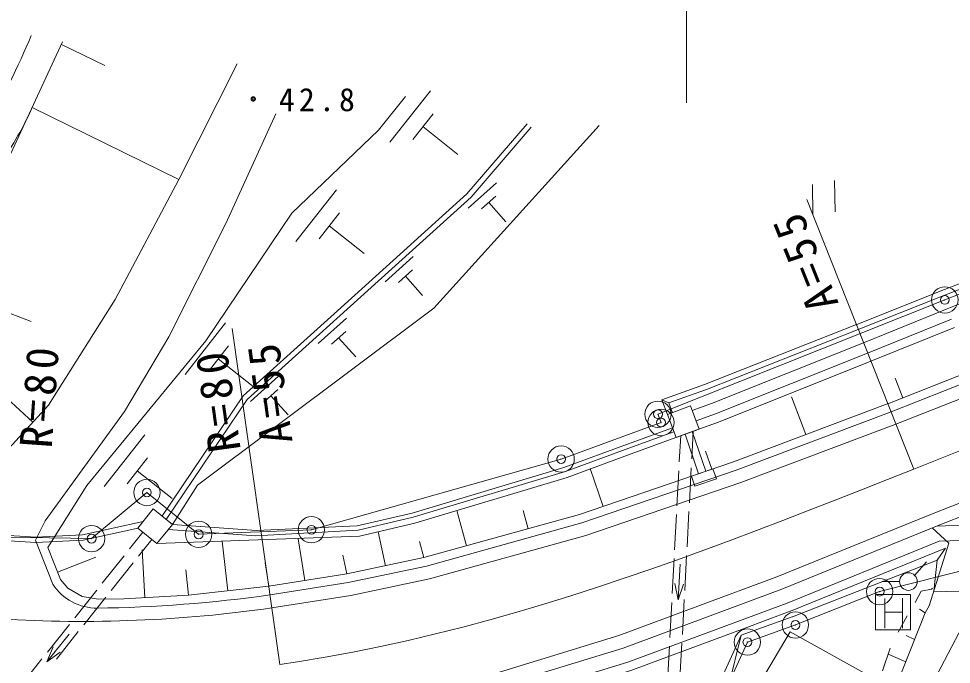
# Model space of a CAD drawing. Units: millimetres, scale not verified. Extents: x 40000 to 680000, y 20000 to 380000.
# Drawn here: x 288197 to 341238, y 281262 to 318002 of the extents above; entities that cross this region are included whole.
import ezdxf

# ---------------------------------------------------------------- set-up
doc = ezdxf.new("R2010")
doc.units = ezdxf.units.MM
doc.header["$LTSCALE"] = 1000
doc.header["$PDMODE"] = 32
doc.header["$PDSIZE"] = 500
doc.linetypes.add('CHAIN', pattern=[18.5, 12, -1.5, 3.5, -1.5])
for name, color, linetype, lineweight in [('M-BGD', 7, 'Continuous', 13), ('M-BMK', 2, 'CHAIN', 13), ('M-BMK-ROW', 30, 'Continuous', 13), ('M-STR-HTXT', 7, 'Continuous', 13), ('M-STR-STRC', 7, 'Continuous', 13)]:
    doc.layers.add(name, color=color, linetype=linetype, lineweight=lineweight)
doc.styles.add('ＭＳ ゴシック', font='')
doc.styles.get('ＭＳ ゴシック').set_extended_font_data('MS Gothic')

msp = doc.modelspace()

# ---------------------------------------------------------------- linework, layer by layer
at = {"layer": 'M-BGD'}
for p, q in [((285031, 304501), (290699, 316682)), ((293105, 315332), (290625, 316523)), ((309299, 310966), (311611, 313904)), ((297314, 308844), (288963, 312952)), ((310612, 311122), (311768, 312591)), ((313692, 308034), (317123, 312025)), ((311190, 311857), (313181, 310279)), ((334629, 307007), (334600, 308784)), ((303965, 305324), (306277, 308262)), ((313765, 307217), (315368, 308656)), ((333362, 306834), (333334, 308560)), ((309892, 304599), (313692, 308034)), ((314526, 307176), (315327, 307896)), ((314926, 307536), (315901, 306443)), ((305278, 305480), (306434, 306949)), ((305856, 306215), (307846, 304637)), ((306325, 301376), (309892, 304599)), ((309031, 303023), (310635, 304462)), ((340610, 302498), (345567, 304439)), ((340719, 302219), (345676, 304159)), ((309792, 302982), (310594, 303702)), ((341001, 301488), (345946, 303477)), ((310193, 303342), (311167, 302249)), ((335834, 300589), (340605, 302496)), ((286030, 301878), (288901, 300770)), ((335945, 300311), (340716, 302217)), ((300965, 296532), (306325, 301376)), ((336236, 299558), (340998, 301487)), ((305232, 299525), (306836, 300964)), ((336475, 298970), (341237, 300898)), ((289008, 295048), (283093, 300477)), ((297657, 297753), (299969, 300691)), ((336662, 298506), (341425, 300435)), ((305993, 299484), (306795, 300203)), ((306394, 299844), (307368, 298751)), ((337625, 296090), (347380, 299962)), ((298970, 297910), (300126, 299379)), ((337810, 295624), (347565, 299496)), ((299548, 298644), (301538, 297067)), ((301379, 296225), (302982, 297664)), ((338479, 296429), (338035, 297546)), ((296344, 289679), (300965, 296532)), ((302140, 296184), (302941, 296903)), ((302540, 296544), (303515, 295451)), ((324782, 296317), (325096, 295474)), ((325169, 296138), (324782, 296317)), ((325169, 296138), (325377, 295579)), ((332957, 294335), (332151, 296479)), ((325096, 295474), (326408, 295963)), ((325096, 295474), (325584, 294162)), ((326408, 295963), (326896, 294651)), ((337807, 295623), (337810, 295624)), ((322820, 293794), (325374, 294727)), ((322906, 293559), (325461, 294492)), ((323026, 293231), (326767, 294597)), ((325584, 294162), (326896, 294651)), ((326477, 292948), (326562, 294521)), ((327276, 292250), (326504, 294504)), ((293052, 291386), (295364, 294324)), ((325767, 292778), (325847, 294260)), ((326860, 292107), (326092, 294350)), ((327613, 292367), (327264, 293386)), ((294365, 291542), (295521, 293011)), ((340392, 289118), (350147, 292990)), ((294943, 292277), (296933, 290699)), ((321434, 290250), (320698, 292398)), ((325633, 290282), (325740, 292279)), ((326343, 290452), (326450, 292449)), ((327683, 292389), (326453, 291968)), ((327877, 291822), (327683, 292389)), ((326648, 291400), (326453, 291968)), ((327877, 291822), (326648, 291400)), ((295855, 290107), (294975, 289018)), ((295855, 290107), (296944, 289227)), ((313670, 288007), (313114, 290010)), ((317171, 288979), (316880, 290024)), ((325499, 287785), (325606, 289782)), ((326209, 287956), (326316, 289953)), ((289146, 288336), (289711, 289421)), ((291830, 288623), (295278, 289393)), ((296944, 289227), (296064, 288138)), ((331589, 285540), (340395, 289120)), ((340389, 289117), (340392, 289118)), ((340395, 289120), (345835, 289331)), ((281554, 288970), (289176, 288500)), ((289176, 288500), (291830, 288623)), ((295265, 288780), (294507, 287828)), ((294975, 289018), (296064, 288138)), ((307587, 288557), (296064, 288138)), ((309050, 286871), (308642, 288803)), ((341095, 288156), (340155, 289022)), ((289146, 288336), (290137, 285820)), ((295774, 288375), (295015, 287424)), ((300090, 285450), (299775, 288273)), ((304475, 286033), (304101, 288411)), ((311246, 287334), (310992, 288248)), ((331897, 284748), (340550, 288265)), ((339977, 284595), (341095, 288156)), ((340550, 288265), (346099, 288481)), ((290571, 286083), (289854, 287902)), ((295375, 285061), (295221, 287780)), ((332086, 284285), (340903, 287869)), ((340427, 287199), (340903, 287869)), ((290403, 286509), (292591, 287368)), ((294195, 287437), (292949, 285873)), ((294704, 287032), (293458, 285468)), ((302423, 285711), (302214, 287043)), ((306853, 286407), (306629, 287473)), ((311246, 287334), (306853, 286407)), ((325364, 285289), (325472, 287286)), ((325819, 286970), (325710, 284941)), ((326075, 285459), (326182, 287456)), ((332200, 283968), (340427, 287199)), ((339151, 286326), (339825, 287094)), ((340427, 287199), (340238, 285429)), ((297857, 285201), (297696, 286644)), ((290991, 285599), (290571, 286083)), ((306853, 286407), (302423, 285711)), ((337297, 285973), (338297, 285973)), ((291810, 285115), (290991, 285599)), ((292638, 285482), (291392, 283918)), ((302423, 285711), (297857, 285201)), ((325710, 284941), (325509, 285854)), ((325710, 284941), (326008, 285827)), ((340118, 285536), (340161, 285598)), ((343268, 285348), (340238, 285429)), ((292721, 284963), (291810, 285115)), ((293146, 285077), (291900, 283513)), ((294179, 284994), (292721, 284963)), ((297857, 285201), (294179, 284994)), ((302490, 285215), (302492, 285215)), ((325940, 282963), (326048, 284960)), ((336921, 285231), (336921, 283231)), ((338921, 285231), (336921, 285231)), ((337461, 283316), (337461, 285016)), ((338453, 285027), (338452, 283322)), ((338921, 283231), (338921, 285231)), ((325230, 282793), (325338, 284790)), ((339750, 284198), (339417, 284396)), ((339977, 284595), (339750, 284198)), ((329287, 282923), (332189, 283964)), ((329461, 283308), (332072, 284280)), ((337461, 284231), (338453, 284231)), ((338220, 283094), (338718, 284019)), ((340245, 280330), (342084, 283827)), ((291080, 283527), (289834, 281962)), ((291074, 282987), (289794, 281410)), ((291589, 283122), (290342, 281557)), ((329287, 282923), (327302, 274844)), ((329287, 282923), (327839, 279729)), ((336921, 283231), (338921, 283231)), ((339148, 282674), (338676, 282906)), ((289794, 281410), (290167, 282267)), ((325096, 280296), (325203, 282293)), ((325806, 280466), (325914, 282464)), ((289794, 281410), (290555, 281951)), ((337323, 280891), (337759, 282175)), ((338644, 281397), (337644, 281838)), ((289523, 281571), (288276, 280007))]:
    msp.add_line(p, q, dxfattribs=at)
for points in [[(300619, 315434), (297314, 308844), (293686, 302017), (289898, 296017), (286166, 291950), (284786, 290907), (281710, 289125)], [(289854, 287902), (292071, 291447), (298846, 299675), (303741, 306941), (308653, 311655), (310199, 313577)], [(289711, 289421), (294222, 295644), (296734, 299900), (299973, 306351), (302828, 312592)], [(296944, 289227), (298362, 291455), (311802, 301522), (321203, 311921)], [(296592, 289511), (301194, 296334), (313932, 307847), (317351, 311829)], [(324782, 296317), (327200, 297188), (335837, 300591)], [(325169, 296138), (327306, 296908), (335947, 300312)], [(326503, 295708), (327599, 296109), (336242, 299560)], [(326724, 295113), (327826, 295516), (336477, 298971)], [(326767, 294597), (328004, 295049), (336662, 298506)], [(311246, 287334), (320085, 289788), (328851, 292791), (337643, 296097)], [(302492, 285215), (306944, 285916), (311385, 286852), (320220, 289305), (329008, 292315), (337807, 295623)], [(307450, 289141), (310572, 289870), (319207, 292469), (322819, 293794)], [(307507, 288897), (310636, 289629), (319286, 292232), (322905, 293559)], [(307587, 288557), (310726, 289290), (319397, 291900), (323026, 293231)], [(307450, 289141), (301716, 288875), (296944, 289227)], [(281268, 288687), (289174, 288200), (291870, 288325), (294975, 289018)], [(307507, 288897), (301680, 288578), (296705, 288931)], [(303621, 277296), (308485, 278194), (313264, 279334), (322571, 282183), (331589, 285540)], [(340118, 285536), (339515, 285425), (339184, 284782)], [(303775, 276460), (308660, 277362), (313487, 278514), (322844, 281378), (331897, 284748)], [(336096, 274119), (336962, 276521), (338048, 279888), (339750, 284198)], [(303866, 275969), (308764, 276873), (313619, 278031), (323004, 280904), (329461, 283308)]]:
    msp.add_lwpolyline(points, dxfattribs=at)
for points in [[(301660, 313435), (301660, 313438), (301660, 313440), (301660, 313442), (301659, 313444), (301659, 313446), (301659, 313449), (301659, 313451), (301658, 313453), (301658, 313455), (301658, 313457), (301657, 313459), (301657, 313462), (301656, 313464), (301656, 313466), (301655, 313468), (301654, 313470), (301654, 313472), (301653, 313474), (301652, 313476), (301652, 313478), (301651, 313480), (301650, 313482), (301649, 313484), (301648, 313486), (301647, 313488), (301646, 313490), (301645, 313492), (301644, 313494), (301643, 313496), (301642, 313498), (301641, 313500), (301640, 313502), (301638, 313503), (301637, 313505), (301636, 313507), (301635, 313509), (301633, 313510), (301632, 313512), (301631, 313514), (301629, 313516), (301628, 313517), (301626, 313519), (301625, 313520), (301623, 313522), (301622, 313523), (301620, 313525), (301618, 313526), (301617, 313528), (301615, 313529), (301613, 313531), (301612, 313532), (301610, 313533), (301608, 313535), (301606, 313536), (301605, 313537), (301603, 313538), (301601, 313540), (301599, 313541), (301597, 313542), (301595, 313543), (301593, 313544), (301591, 313545), (301589, 313546), (301588, 313547), (301586, 313548), (301584, 313549), (301581, 313549), (301579, 313550), (301577, 313551), (301575, 313552), (301573, 313552), (301571, 313553), (301569, 313554), (301567, 313554), (301565, 313555), (301563, 313555), (301561, 313556), (301558, 313556), (301556, 313557), (301554, 313557), (301552, 313557), (301550, 313558), (301548, 313558), (301545, 313558), (301543, 313558), (301541, 313558), (301539, 313558), (301537, 313558), (301535, 313558), (301532, 313558), (301530, 313558), (301528, 313558), (301526, 313558), (301524, 313558), (301521, 313558), (301519, 313558), (301517, 313557), (301515, 313557), (301513, 313557), (301511, 313556), (301508, 313556), (301506, 313555), (301504, 313555), (301502, 313554), (301500, 313554), (301498, 313553), (301496, 313552), (301494, 313552), (301492, 313551), (301490, 313550), (301488, 313549), (301486, 313548), (301484, 313547), (301482, 313547), (301480, 313546), (301478, 313545), (301476, 313544), (301474, 313543), (301472, 313541), (301470, 313540), (301468, 313539), (301466, 313538), (301465, 313537), (301463, 313536), (301461, 313534), (301459, 313533), (301457, 313532), (301456, 313530), (301454, 313529), (301452, 313527), (301451, 313526), (301449, 313524), (301448, 313523), (301446, 313521), (301445, 313520), (301443, 313518), (301442, 313517), (301440, 313515), (301439, 313513), (301437, 313512), (301436, 313510), (301435, 313508), (301433, 313506), (301432, 313505), (301431, 313503), (301430, 313501), (301428, 313499), (301427, 313497), (301426, 313495), (301425, 313493), (301424, 313492), (301423, 313490), (301422, 313488), (301421, 313486), (301420, 313484), (301420, 313482), (301419, 313480), (301418, 313478), (301417, 313476), (301416, 313473), (301416, 313471), (301415, 313469), (301414, 313467), (301414, 313465), (301413, 313463), (301413, 313461), (301412, 313459), (301412, 313457), (301412, 313454), (301411, 313452), (301411, 313450), (301411, 313448), (301410, 313446), (301410, 313444), (301410, 313441), (301410, 313439), (301410, 313437), (301410, 313435), (301410, 313433), (301410, 313430), (301410, 313428), (301410, 313426), (301410, 313424), (301410, 313422), (301411, 313419), (301411, 313417), (301411, 313415), (301412, 313413), (301412, 313411), (301412, 313409), (301413, 313407), (301413, 313404), (301414, 313402), (301414, 313400), (301415, 313398), (301416, 313396), (301416, 313394), (301417, 313392), (301418, 313390), (301419, 313388), (301419, 313386), (301420, 313384), (301421, 313382), (301422, 313380), (301423, 313378), (301424, 313376), (301425, 313374), (301426, 313372), (301427, 313370), (301428, 313368), (301429, 313366), (301431, 313364), (301432, 313363), (301433, 313361), (301434, 313359), (301436, 313357), (301437, 313356), (301438, 313354), (301440, 313352), (301441, 313351), (301443, 313349), (301444, 313347), (301446, 313346), (301447, 313344), (301449, 313343), (301450, 313341), (301452, 313340), (301454, 313338), (301455, 313337), (301457, 313336), (301459, 313334), (301461, 313333), (301462, 313332), (301464, 313330), (301466, 313329), (301468, 313328), (301470, 313327), (301472, 313326), (301473, 313325), (301475, 313324), (301477, 313323), (301479, 313322), (301481, 313321), (301483, 313320), (301485, 313319), (301487, 313318), (301489, 313317), (301491, 313316), (301493, 313316), (301495, 313315), (301498, 313314), (301500, 313314), (301502, 313313), (301504, 313312), (301506, 313312), (301508, 313311), (301510, 313311), (301512, 313311), (301515, 313310), (301517, 313310), (301519, 313310), (301521, 313309), (301523, 313309), (301525, 313309), (301528, 313309), (301530, 313309), (301532, 313309), (301534, 313308), (301536, 313309), (301539, 313309), (301541, 313309), (301543, 313309), (301545, 313309), (301547, 313309), (301549, 313309), (301552, 313310), (301554, 313310), (301556, 313310), (301558, 313311), (301560, 313311), (301562, 313312), (301564, 313312), (301567, 313313), (301569, 313313), (301571, 313314), (301573, 313314), (301575, 313315), (301577, 313316), (301579, 313317), (301581, 313317), (301583, 313318), (301585, 313319), (301587, 313320), (301589, 313321), (301591, 313322), (301593, 313323), (301595, 313324), (301597, 313325), (301599, 313326), (301601, 313327), (301603, 313328), (301604, 313330), (301606, 313331), (301608, 313332), (301610, 313333), (301611, 313335), (301613, 313336), (301615, 313337), (301617, 313339), (301618, 313340), (301620, 313342), (301621, 313343), (301623, 313345), (301624, 313346), (301626, 313348), (301627, 313350), (301629, 313351), (301630, 313353), (301632, 313355), (301633, 313356), (301634, 313358), (301636, 313360), (301637, 313361), (301638, 313363), (301639, 313365), (301641, 313367), (301642, 313369), (301643, 313371), (301644, 313373), (301645, 313374), (301646, 313376), (301647, 313378), (301648, 313380), (301649, 313382), (301650, 313384), (301651, 313386), (301651, 313388), (301652, 313390), (301653, 313393), (301654, 313395), (301654, 313397), (301655, 313399), (301656, 313401), (301656, 313403), (301657, 313405), (301657, 313407), (301658, 313409), (301658, 313412), (301658, 313414), (301659, 313416), (301659, 313418), (301659, 313420), (301659, 313422), (301660, 313425), (301660, 313427), (301660, 313429), (301660, 313431), (301660, 313433)], [(301597, 313434), (301597, 313436), (301597, 313437), (301597, 313438), (301597, 313439), (301597, 313440), (301597, 313441), (301597, 313442), (301597, 313443), (301596, 313444), (301596, 313445), (301596, 313446), (301596, 313448), (301596, 313449), (301595, 313450), (301595, 313451), (301595, 313452), (301594, 313453), (301594, 313454), (301594, 313455), (301593, 313456), (301593, 313457), (301592, 313458), (301592, 313459), (301592, 313460), (301591, 313461), (301591, 313462), (301590, 313463), (301590, 313464), (301589, 313465), (301588, 313466), (301588, 313467), (301587, 313468), (301587, 313468), (301586, 313469), (301585, 313470), (301585, 313471), (301584, 313472), (301583, 313473), (301583, 313474), (301582, 313475), (301581, 313475), (301581, 313476), (301580, 313477), (301579, 313478), (301578, 313478), (301577, 313479), (301577, 313480), (301576, 313481), (301575, 313481), (301574, 313482), (301573, 313483), (301572, 313483), (301572, 313484), (301571, 313485), (301570, 313485), (301569, 313486), (301568, 313487), (301567, 313487), (301566, 313488), (301565, 313488), (301564, 313489), (301563, 313489), (301562, 313490), (301561, 313490), (301560, 313491), (301559, 313491), (301558, 313491), (301557, 313492), (301556, 313492), (301555, 313493), (301554, 313493), (301553, 313493), (301552, 313494), (301551, 313494), (301550, 313494), (301549, 313494), (301548, 313495), (301547, 313495), (301546, 313495), (301544, 313495), (301543, 313495), (301542, 313496), (301541, 313496), (301540, 313496), (301539, 313496), (301538, 313496), (301537, 313496), (301536, 313496), (301535, 313496), (301534, 313496), (301533, 313496), (301531, 313496), (301530, 313496), (301529, 313496), (301528, 313496), (301527, 313496), (301526, 313495), (301525, 313495), (301524, 313495), (301523, 313495), (301522, 313495), (301521, 313494), (301520, 313494), (301518, 313494), (301517, 313494), (301516, 313493), (301515, 313493), (301514, 313493), (301513, 313492), (301512, 313492), (301511, 313491), (301510, 313491), (301509, 313490), (301508, 313490), (301507, 313490), (301506, 313489), (301505, 313489), (301504, 313488), (301503, 313487), (301502, 313487), (301502, 313486), (301501, 313486), (301500, 313485), (301499, 313485), (301498, 313484), (301497, 313483), (301496, 313483), (301495, 313482), (301494, 313481), (301494, 313480), (301493, 313480), (301492, 313479), (301491, 313478), (301490, 313477), (301490, 313477), (301489, 313476), (301488, 313475), (301487, 313474), (301487, 313473), (301486, 313473), (301485, 313472), (301485, 313471), (301484, 313470), (301483, 313469), (301483, 313468), (301482, 313467), (301482, 313466), (301481, 313465), (301481, 313464), (301480, 313463), (301480, 313463), (301479, 313462), (301479, 313461), (301478, 313460), (301478, 313459), (301477, 313458), (301477, 313457), (301476, 313456), (301476, 313455), (301476, 313453), (301475, 313452), (301475, 313451), (301475, 313450), (301474, 313449), (301474, 313448), (301474, 313447), (301474, 313446), (301473, 313445), (301473, 313444), (301473, 313443), (301473, 313442), (301473, 313441), (301473, 313440), (301473, 313439), (301472, 313437), (301472, 313436), (301472, 313435), (301472, 313434), (301472, 313433), (301472, 313432), (301472, 313431), (301472, 313430), (301473, 313429), (301473, 313428), (301473, 313426), (301473, 313425), (301473, 313424), (301473, 313423), (301473, 313422), (301474, 313421), (301474, 313420), (301474, 313419), (301474, 313418), (301475, 313417), (301475, 313416), (301475, 313415), (301476, 313414), (301476, 313413), (301476, 313412), (301477, 313411), (301477, 313410), (301478, 313409), (301478, 313408), (301478, 313407), (301479, 313406), (301479, 313405), (301480, 313404), (301480, 313403), (301481, 313402), (301482, 313401), (301482, 313400), (301483, 313399), (301483, 313398), (301484, 313397), (301485, 313396), (301485, 313395), (301486, 313395), (301487, 313394), (301487, 313393), (301488, 313392), (301489, 313391), (301490, 313390), (301490, 313390), (301491, 313389), (301492, 313388), (301493, 313387), (301493, 313387), (301494, 313386), (301495, 313385), (301496, 313385), (301497, 313384), (301498, 313383), (301499, 313383), (301500, 313382), (301500, 313381), (301501, 313381), (301502, 313380), (301503, 313380), (301504, 313379), (301505, 313379), (301506, 313378), (301507, 313378), (301508, 313377), (301509, 313377), (301510, 313376), (301511, 313376), (301512, 313375), (301513, 313375), (301514, 313375), (301515, 313374), (301516, 313374), (301517, 313374), (301518, 313373), (301519, 313373), (301520, 313373), (301521, 313372), (301523, 313372), (301524, 313372), (301525, 313372), (301526, 313372), (301527, 313372), (301528, 313371), (301529, 313371), (301530, 313371), (301531, 313371), (301532, 313371), (301533, 313371), (301535, 313371), (301536, 313371), (301537, 313371), (301538, 313371), (301539, 313371), (301540, 313371), (301541, 313371), (301542, 313371), (301543, 313372), (301544, 313372), (301545, 313372), (301546, 313372), (301548, 313372), (301549, 313373), (301550, 313373), (301551, 313373), (301552, 313373), (301553, 313374), (301554, 313374), (301555, 313374), (301556, 313375), (301557, 313375), (301558, 313375), (301559, 313376), (301560, 313376), (301561, 313377), (301562, 313377), (301563, 313378), (301564, 313378), (301565, 313379), (301566, 313379), (301567, 313380), (301568, 313380), (301569, 313381), (301570, 313382), (301571, 313382), (301571, 313383), (301572, 313383), (301573, 313384), (301574, 313385), (301575, 313385), (301576, 313386), (301577, 313387), (301577, 313388), (301578, 313388), (301579, 313389), (301580, 313390), (301580, 313391), (301581, 313392), (301582, 313392), (301583, 313393), (301583, 313394), (301584, 313395), (301585, 313396), (301585, 313397), (301586, 313397), (301587, 313398), (301587, 313399), (301588, 313400), (301588, 313401), (301589, 313402), (301589, 313403), (301590, 313404), (301590, 313405), (301591, 313406), (301591, 313407), (301592, 313408), (301592, 313409), (301593, 313410), (301593, 313411), (301594, 313412), (301594, 313413), (301594, 313414), (301595, 313415), (301595, 313416), (301595, 313417), (301595, 313418), (301596, 313419), (301596, 313420), (301596, 313421), (301596, 313423), (301597, 313424), (301597, 313425), (301597, 313426), (301597, 313427), (301597, 313428), (301597, 313429), (301597, 313430), (301597, 313431), (301597, 313432), (301597, 313433)], [(336980, 280388), (332063, 283106), (328239, 276645), (333118, 273851)]]:
    msp.add_lwpolyline(points, close=True, dxfattribs=at)
msp.add_circle((338797, 285973), 500, dxfattribs=at)
for centre, radius, start, end in [((252279, 332100), 39603, 320.7866, 337.662), ((292648, 287461), 3000, 213.1716, 270.6898), ((291770, 360455), 76000, 270.66732, 278.10896)]:
    msp.add_arc(centre, radius, start, end, dxfattribs=at)
msp.add_open_spline([(283925, 305761), (283970, 305809), (284105, 305956), (284149, 306006), (284263, 306133), (284605, 306514), (284717, 306642), (284870, 306817), (285327, 307345), (285476, 307524), (285637, 307717), (286119, 308301), (286270, 308503), (286523, 308843), (287262, 309879), (287494, 310234), (287674, 310508), (288171, 311361), (288331, 311648), (288434, 311835), (288717, 312410), (288810, 312602), (288844, 312671), (288935, 312881), (288963, 312952)], degree=3, knots=[0, 0, 0, 0, 1, 1, 1, 2, 2, 2, 3, 3, 3, 4, 4, 4, 5, 5, 5, 6, 6, 6, 7, 7, 7, 8, 8, 8, 8], dxfattribs=at)
at = {"layer": 'M-BMK'}
msp.add_line((339098, 292376), (348856, 296249), dxfattribs=at)
msp.add_lwpolyline([(339098, 292376), (337611, 291786), (336124, 291197), (334635, 290611), (333145, 290028), (331653, 289451), (330158, 288880), (328661, 288316), (327160, 287762), (325655, 287217), (324147, 286684), (322634, 286164), (321116, 285658), (319593, 285167), (318065, 284694), (316531, 284238), (314992, 283802), (313447, 283386), (311896, 282993), (310339, 282624), (308776, 282279), (307208, 281962), (305635, 281672), (304056, 281411), (303054, 281262)], dxfattribs=at)
at = {"layer": 'M-BMK-ROW'}
for p, q in [((340866, 301998), (342364, 302599)), ((324553, 295492), (340866, 301998)), ((324553, 295492), (324728, 295023)), ((319046, 292943), (324728, 295023)), ((304844, 288921), (319046, 292943)), ((295491, 291040), (298433, 288662)), ((298433, 288662), (304843, 288921)), ((332369, 283503), (337159, 285401)), ((329639, 282529), (332369, 283503)), ((325938, 274391), (329639, 282529))]:
    msp.add_line(p, q, dxfattribs=at)
for points in [[(221361, 302802), (231614, 302440), (239373, 299681), (247672, 298885), (256209, 296779), (257136, 297271), (261264, 296023), (266542, 296568), (275398, 294759), (281562, 288595), (292346, 288416), (295491, 291040)], [(337159, 285401), (342470, 286745), (346406, 286884), (350237, 288769)]]:
    msp.add_lwpolyline(points, dxfattribs=at)
for centre in [(340866, 301998), (324553, 295492), (324728, 295023), (319046, 292943), (295491, 291040), (304844, 288921), (292346, 288416), (298433, 288662), (337159, 285401), (332369, 283503), (329639, 282529)]:
    msp.add_circle(centre, 750, dxfattribs=at)
for p in [(340866, 301998), (324553, 295492), (324728, 295023), (319046, 292943), (295491, 291040), (304844, 288921), (292346, 288416), (298433, 288662), (337159, 285401), (332369, 283503), (329639, 282529)]:
    msp.add_point(p, dxfattribs=at)
at = {"layer": 'M-STR-HTXT'}
for p, q in [((339098, 292376), (333012, 307710)), ((303054, 281262), (300331, 300376))]:
    msp.add_line(p, q, dxfattribs=at)
msp.add_lwpolyline([(326179, 313206), (326179, 329878), (343679, 329878)], dxfattribs=at)
at = {"layer": 'M-STR-STRC'}
for p, q in [((338086, 294927), (347842, 298799)), ((340115, 289815), (349871, 293687))]:
    msp.add_line(p, q, dxfattribs=at)
for points in [[(302598, 284473), (307091, 285180), (311567, 286124), (320455, 288592), (329274, 291613), (338084, 294926)], [(303515, 278038), (308338, 278928), (313082, 280061), (322336, 282895), (331317, 286238), (340113, 289814)]]:
    msp.add_lwpolyline(points, dxfattribs=at)
msp.add_arc((291770, 360455), 76750, 266.55773, 278.10896, dxfattribs=at)

# ---------------------------------------------------------------- texts
at = {"layer": 'M-BGD', "insert": (302996, 312715), "char_height": 1320, "attachment_point": 7, "style": 'ＭＳ ゴシック'}
msp.add_mtext('\\T1.27;42.8', dxfattribs=at)
at = {"layer": 'M-STR-HTXT', "char_height": 1833, "attachment_point": 7, "style": 'ＭＳ ゴシック'}
for s, insert, rotation in [('\\T1.2;A=55', (334872, 301804), 111.917), ('\\T1.2;R=80', (290104, 293515), 85.917), ('\\T1.2;A=55', (303807, 293943), 97.917), ('\\T1.2;R=80', (300861, 293465), 97.917)]:
    msp.add_mtext(s, dxfattribs=dict(at, insert=insert, rotation=rotation))

doc.saveas('drawing.dxf')
